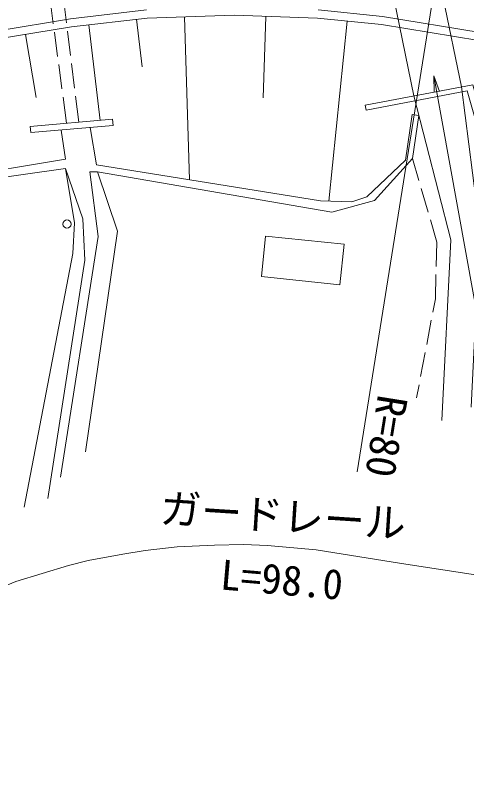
# Model space of a CAD drawing. Units: millimetres at full size, sheet at 1:1000; details may follow other scales. Extents: x 40000 to 680000, y 20000 to 380000.
# Drawn here: x 254979 to 282512, y 247830 to 294388 of the extents above; entities that cross this region are included whole.
import ezdxf
from ezdxf.enums import TextEntityAlignment as Align

# ---------------------------------------------------------------- set-up
doc = ezdxf.new("R2010")
doc.units = ezdxf.units.MM
doc.header["$LTSCALE"] = 1000
doc.linetypes.add('CHAIN', pattern=[18.5, 12, -1.5, 3.5, -1.5])
for name, color, linetype, lineweight in [('M-BGD', 7, 'Continuous', 13), ('M-BMK', 2, 'CHAIN', 13), ('M-BMK-ROW', 30, 'Continuous', 13), ('M-STR-HTXT', 7, 'Continuous', 13), ('S-STR-HTXT', 7, 'Continuous', 13)]:
    doc.layers.add(name, color=color, linetype=linetype, lineweight=lineweight)
doc.styles.add('ＭＳ ゴシック', font='')
doc.styles.get('ＭＳ ゴシック').set_extended_font_data('MS Gothic')

# ---------------------------------------------------------------- blocks, each defined once
blk = doc.blocks.new('open_arrow')
at = {"color": 0, "linetype": 'Continuous', "lineweight": -2}
blk.add_lwpolyline([(7.5, 1.25), (0, 0), (7.5, -1.25)], dxfattribs=at)

msp = doc.modelspace()

# ---------------------------------------------------------------- linework, layer by layer
at = {"layer": 'M-BGD'}
for p, q in [((275461, 308214), (279285, 289470)), ((278449, 308085), (282195, 290025)), ((257101, 295345), (257299, 293858)), ((258104, 293920), (257920, 295408)), ((258338, 294178), (262978, 294718)), ((273453, 294716), (277381, 294316)), ((263015, 294219), (268329, 294387)), ((265293, 294291), (265607, 284350)), ((268329, 294387), (273419, 294216)), ((270263, 294322), (270096, 289352)), ((277381, 294316), (283330, 293347)), ((253357, 293354), (258338, 294178)), ((258408, 293683), (263015, 294219)), ((259462, 293796), (260155, 287981)), ((262370, 294142), (262716, 291235)), ((273419, 294216), (277316, 293820)), ((275225, 294033), (274109, 283052)), ((277316, 293820), (283251, 292853)), ((253457, 292864), (258408, 293683)), ((257365, 293362), (257562, 291875)), ((258349, 291935), (258165, 293423)), ((255607, 293220), (256244, 289373)), ((257628, 291380), (257826, 289893)), ((258593, 289950), (258410, 291438)), ((257892, 289397), (258104, 287803)), ((258850, 287868), (258654, 289453)), ((258048, 285617), (257777, 287391)), ((279212, 285656), (279601, 284309)), ((279740, 283828), (280156, 282387)), ((280295, 281907), (280684, 280560)), ((280684, 280560), (280647, 279074)), ((280635, 278574), (280598, 277087)), ((280598, 277087), (280446, 276281)), ((280353, 275790), (280074, 274316)), ((279982, 273825), (279703, 272351)), ((279610, 271859), (279458, 271053))]:
    msp.add_line(p, q, dxfattribs=at)
for points in [[(276373, 288594), (276323, 288904), (282876, 290155), (283856, 286531), (283495, 286455), (282547, 289776)], [(255922, 287230), (260951, 287665), (260918, 288047), (255889, 287612)], [(269992, 278451), (274774, 277957), (275030, 280432), (270248, 280927)]]:
    msp.add_lwpolyline(points, close=True, dxfattribs=at)
for points in [[(282195, 290025), (283303, 281285), (282788, 270483)], [(280995, 269672), (281552, 280688), (279285, 289470)], [(259539, 287543), (259923, 285262), (273604, 283067), (275511, 283009), (276422, 283322), (278785, 285542), (279185, 288331), (279593, 288277), (279212, 285656), (276878, 283094), (274287, 282383), (259999, 284835), (261222, 281219), (259269, 267756)], [(258048, 285617), (251216, 284480), (247373, 283542), (241423, 281636), (236072, 279460)], [(222670, 276551), (236527, 279033), (241708, 281238), (247686, 283143), (252440, 284252), (258047, 285048)], [(255523, 264398), (258498, 279853), (258584, 281732), (258047, 285048)], [(258047, 285048), (259100, 281966), (259227, 279447), (256975, 264910)], [(257731, 266220), (260040, 280907), (259529, 284835), (259999, 284835)]]:
    msp.add_lwpolyline(points, dxfattribs=at)
at = {"layer": 'M-BMK'}
msp.add_arc((268489, 218712), 80000, 81.13611, 158.34218, dxfattribs=at)
at = {"layer": 'M-BMK-ROW'}
msp.add_circle((258132, 281654), 250, dxfattribs=at)
at = {"layer": 'M-STR-HTXT'}
for p, q in [((280816, 297756), (275821, 266538)), ((261538, 261518), (262906, 261744)), ((262906, 261744), (264854, 261971)), ((264854, 261971), (267133, 262083)), ((267133, 262083), (268898, 262105)), ((268898, 262105), (270363, 262056)), ((270363, 262056), (273336, 261799)), ((273336, 261799), (278535, 260954)), ((259434, 261135), (261538, 261518)), ((255014, 259864), (258227, 260842)), ((258227, 260842), (259434, 261135)), ((278535, 260954), (285731, 259837)), ((251206, 258297), (255014, 259864))]:
    msp.add_line(p, q, dxfattribs=at)
at = {"layer": 'S-STR-HTXT'}
msp.add_lwpolyline([(280506, 290700), (288268, 247830), (317448, 247871)], dxfattribs=at)

# ---------------------------------------------------------------- block references
at = {"layer": 'S-STR-HTXT', "xscale": 133, "yscale": 133, "rotation": 280.3}
msp.add_blockref('open_arrow', (280506, 290700), dxfattribs=at)

# ---------------------------------------------------------------- texts
at = {"layer": 'M-STR-HTXT', "style": 'ＭＳ ゴシック'}
for s, rotation, p in [('R=80', 260.91, (278016, 271173)), ('ガードレール', 356.338, (263822, 264346))]:
    msp.add_text(s, height=1833, rotation=rotation, dxfattribs=at).set_placement(p, align=Align.MIDDLE_LEFT)
msp.add_text('L=98.0', height=1833, rotation=355.061, dxfattribs=at).set_placement((271108, 258510), align=Align.BOTTOM_CENTER)

doc.saveas('drawing.dxf')
